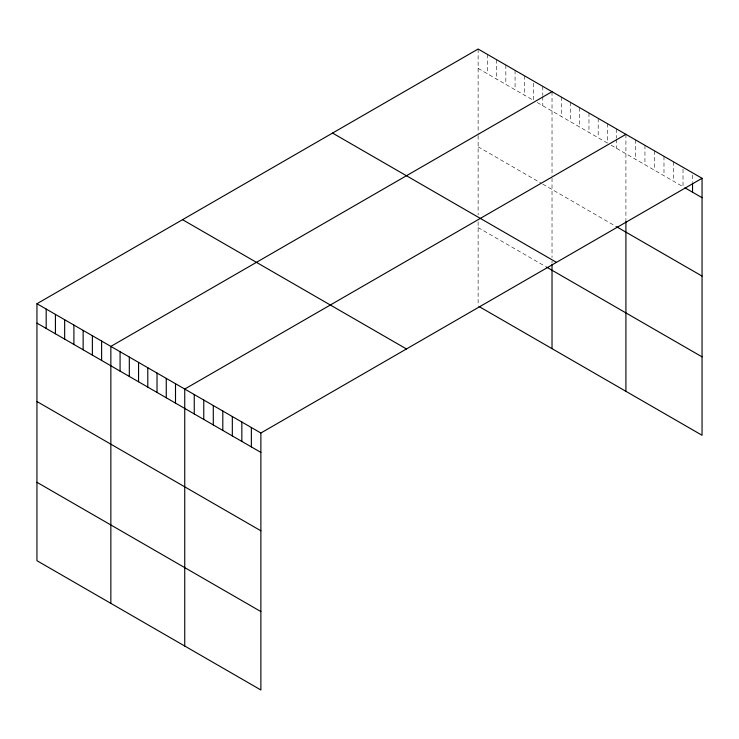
<?xml version="1.0" encoding="UTF-8"?>
<svg xmlns="http://www.w3.org/2000/svg" width="739" height="739" viewBox="0 0 739 739"><rect width="100%" height="100%" fill="white"/><g stroke="black" fill="none" stroke-linecap="round" stroke-linejoin="round"><path stroke-width="0.55" stroke-dasharray="3.69 2.77" d="M478.124 68.404L533.549 100.402L533.549 81.022M537.244 102.536L607.44 143.07L607.44 123.681M611.135 145.204L683.021 186.699L683.021 167.319M478.124 146.812L540.939 183.069M542.786 184.14L616.677 226.799M478.124 227.584L545.558 266.511M692.535 175.088L692.535 181.933M673.497 161.823L673.497 181.203M663.982 156.326L663.982 175.706M654.468 150.83L654.468 170.219M644.953 145.334L644.953 164.723M635.429 139.837L635.429 159.227M625.915 134.35L625.915 219.816M616.677 129.011L616.677 138.138M616.677 139.274L616.677 148.4M598.202 118.351L598.202 137.731M588.965 113.012L588.965 132.401M579.727 107.682L579.727 127.071M570.49 102.351L570.49 121.732M561.261 97.021L561.261 116.402M552.024 91.682L552.024 176.03M552.024 178.275L552.024 257.551M552.024 261.015L552.024 263.324M542.786 86.352L542.786 95.47M542.786 96.615L542.786 105.732M524.311 75.683L524.311 95.072M515.074 70.353L515.074 89.742M505.836 65.023L505.836 84.403M496.599 59.683L496.599 79.073M487.361 54.353L487.361 73.743M478.124 49.023L478.124 133.371M478.124 135.607L478.124 214.892M478.124 221.82L478.124 305.983"/><path stroke-width="1.11" d="M702.05 178.302L260.876 433.017L260.876 689.977L36.95 560.698L36.95 303.729L478.124 49.023L702.05 178.302L702.05 435.271L479.048 306.519M552.024 91.682L110.85 346.397L110.85 603.357M625.915 134.35L184.741 389.056L184.741 646.025M684.924 187.798L702.05 197.692M616.677 226.799L702.05 276.09M332.541 133.075L556.467 262.354M546.481 267.047L702.05 356.863M182.533 219.677L406.459 348.956M36.95 303.729L260.876 433.017M36.95 323.119L260.876 452.397M36.95 401.517L260.876 530.796M36.95 482.299L260.876 611.578M692.535 183.069L692.535 192.195M625.915 220.933L625.915 391.31M552.024 264.479L552.024 348.651M251.362 427.521L251.362 446.901M241.838 422.024L241.838 441.414M232.323 416.528L232.323 435.918M222.808 411.032L222.808 430.421M213.294 405.545L213.294 424.925M203.77 400.048L203.77 419.429M194.255 394.552L194.255 413.932M175.503 383.726L175.503 403.106M166.266 378.396L166.266 397.776M157.028 373.056L157.028 392.446M147.791 367.726L147.791 387.107M138.553 362.396L138.553 381.777M129.316 357.057L129.316 376.447M120.078 351.727L120.078 371.117M101.612 341.058L101.612 360.447M92.375 335.728L92.375 355.117M83.138 330.398L83.138 349.778M73.9 325.058L73.9 344.448M64.662 319.728L64.662 339.118M55.425 314.398L55.425 333.779M46.188 309.059L46.188 328.449"/></g></svg>
